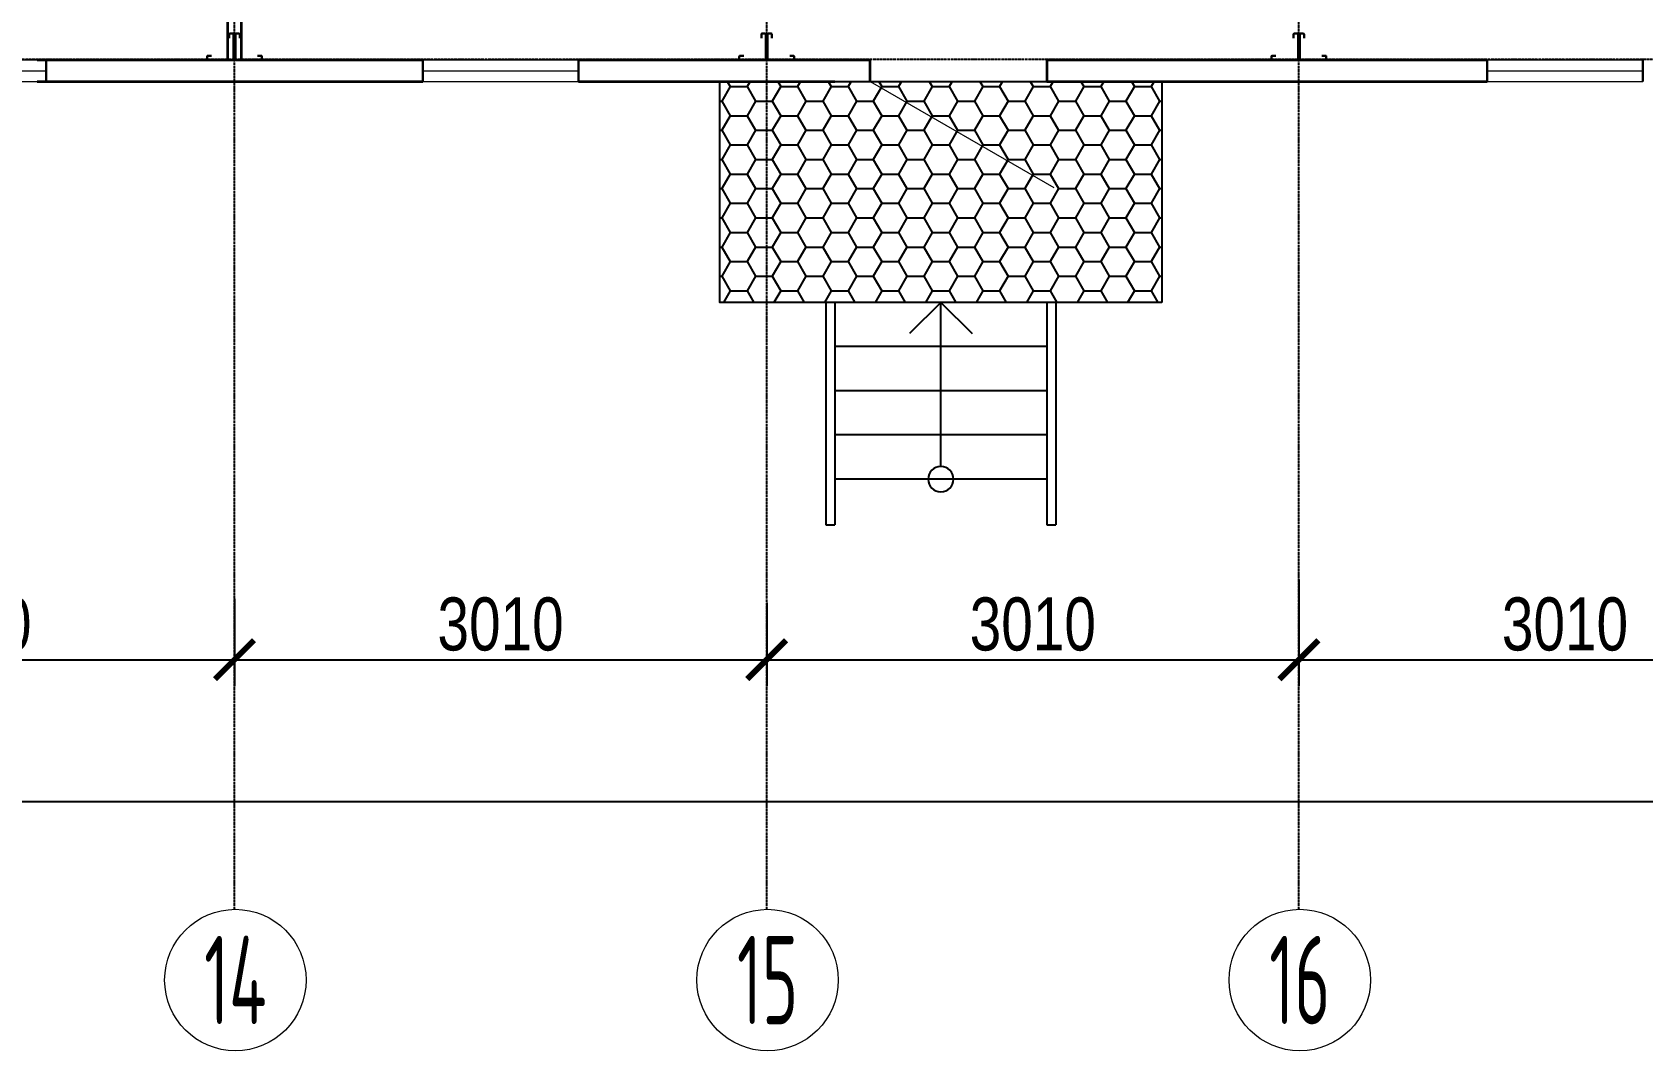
# Model space of a CAD drawing. Header units: millimetres. Extents: x 2162 to 93478, y -2737 to 52379.
# Drawn here: x 44038 to 53147, y -2737 to 3023 of the extents above; entities that cross this region are included whole.
import ezdxf
from ezdxf.enums import TextEntityAlignment as Align

# ---------------------------------------------------------------- set-up
doc = ezdxf.new("R2010")
doc.units = ezdxf.units.MM
doc.linetypes.add('Штрихпунктир 15 х 2 х 2 мм', pattern=[19, 15, -2, 0, -2])
doc.linetypes.add('Штрихпунктирная', pattern=[30, 25, -2.25, 0.5, -2.25])
doc.layers.add('Axes', color=40, linetype='Штрихпунктирная')
doc.layers.add('Dimension', color=4, linetype='Continuous')
for name, color, linetype, lineweight in [('Columns', 5, 'Continuous', 30), ('Door', 7, 'Continuous', 18), ('Text', 219, 'Continuous', 20), ('Wall', 5, 'Continuous', 9), ('Windows', 4, 'Continuous', 30)]:
    doc.layers.add(name, color=color, linetype=linetype, lineweight=lineweight)
doc.styles.add('KOTE', font='romrust.shx', dxfattribs={"width": 0.8})
doc.styles.add('стиль1', font='cs_gost2304.shx', dxfattribs={"width": 0.8})
doc.dimstyles.new('ayala 100', dxfattribs={"dimscale": 50, "dimtxt": 6, "dimasz": 4.4, "dimexe": 3, "dimexo": 5, "dimgap": 1, "dimtad": 1, "dimtoh": 1, "dimdec": 0, "dimzin": 9, "dimdsep": 46, "dimtxsty": 'KOTE', "dimblk": 'ARCHTICK', "dimcen": 0, "dimdle": 3, "dimclrd": 4, "dimclre": 4, "dimclrt": 3, "dimadec": 0, "dimazin": 0, "dimtfac": 0.666667, "dimtdec": 0, "dimtix": 1, "dimtmove": 1, "dimatfit": 0, "dimfxl": 1, "dimtvp": 1, "dimtolj": 1, "dimarcsym": 0})

# ---------------------------------------------------------------- blocks, each defined once
blk = doc.blocks.new('d')
at = {"layer": 'Door'}
blk.add_line((-600, -75), (439.2, -675), dxfattribs=at)
blk = doc.blocks.new('kolumn')
at = {"color": 0, "ltscale": 100}
for p, q in [((4, 0), (146, 0)), ((0, -4), (0, -146)), ((146, -25), (125, -25)), ((150, -4), (150, -21)), ((4, -150), (21, -150)), ((25, -146), (25, -125))]:
    blk.add_line(p, q, dxfattribs=at)
for centre, start, end in [((4, -4), 90, 180), ((146, -4), 0, 90), ((146, -21), 270, 0), ((4, -146), 180, 270), ((21, -146), 270, 0)]:
    blk.add_arc(centre, 4, start, end, dxfattribs=at)
blk = doc.blocks.new('entrance')
h = blk.add_hatch()
h.set_pattern_fill('HONEY', color=0, scale=0.3, angle=270)
h.set_pattern_definition([(270, (297.8511, -94.09346), (0.8248892, -1.42875), [0.9525, -1.905]), (30, (297.8511, -94.09346), (0.8248892, 1.42875), [0.9525, -1.905]), (330, (297.8511, -94.09346), (1.6497784, -3e-09), [-1.905, 0.9525])])
h.paths.add_polyline_path([(12.5, 12.5), (12.5, -12.5), (0, -12.5), (0, 12.5)])
at = {"color": 0}
blk.add_lwpolyline([(12.5, -12.5), (12.5, 12.5), (0, 12.5), (0, -12.5)], close=True, dxfattribs=at)
blk.add_lwpolyline([(12.5, -12.5), (12.5, 12.5), (0, 12.5), (0, -12.5)], close=True, dxfattribs=at)
blk = doc.blocks.new('1300 stair')
at = {"color": 0, "ltscale": 100}
for p, q in [((0, 6.5), (12.574, 6.5)), ((0, 6), (12.574, 6)), ((0, -6), (0, 6)), ((2.5, -6), (2.5, 6)), ((5, -6), (5, 6)), ((7.5, -6), (7.5, 6)), ((10, -6), (10, 6)), ((0, 0), (1.768, 1.768)), ((0, 0), (1.768, 1.768)), ((9.281, 0), (0, 0)), ((0, 0), (1.768, -1.768)), ((0, 0), (1.768, -1.768)), ((0, -6), (12.574, -6)), ((0, -6.5), (12.574, -6.5))]:
    blk.add_line(p, q, dxfattribs=at)
at = {"color": 0}
for p, q in [((12.574, 6.5), (12.574, 6)), ((12.574, -6), (12.574, -6.5))]:
    blk.add_line(p, q, dxfattribs=at)
at = {"color": 0, "ltscale": 100}
blk.add_circle((10, 0), 0.719, dxfattribs=at)
blk = doc.blocks.new('*U21')
at = {"color": 0, "lineweight": 15}
for p, q in [((-1.2, 0), (-1.2, 8.8)), ((-0.6, 0), (-0.6, 8.8)), ((0, 8.8), (0, 0))]:
    blk.add_line(p, q, dxfattribs=at)
at = {"ltscale": 100}
for p, q in [((-1.2, 8.8), (0, 8.8)), ((0, 0), (-1.2, 0))]:
    blk.add_line(p, q, dxfattribs=at)
blk = doc.blocks.new('_ArchTick')
at = {"color": 0, "linetype": 'ByBlock', "const_width": 0.15}
blk.add_lwpolyline([(-0.5, -0.5), (0.5, 0.5)], dxfattribs=at)
blk = doc.blocks.new('*D69')
at = {"layer": 'Defpoints', "color": 0, "transparency": 16777216}
for p in [(42172.1, 186.1), (45182.1, 69.1), (45182.1, -525.6)]:
    blk.add_point(p, dxfattribs=at)
at = {"layer": 'Dimension', "color": 4, "lineweight": -2, "transparency": 16777216}
for p, q in [((42172.1, -63.9), (42172.1, -675.6)), ((45182.1, -180.9), (45182.1, -675.6)), ((42022.1, -525.6), (45332.1, -525.6))]:
    blk.add_line(p, q, dxfattribs=at)
at = {"layer": 'Dimension', "color": 4, "lineweight": -2, "transparency": 16777216, "xscale": 220, "yscale": 220, "zscale": 220, "rotation": 180}
blk.add_blockref('_ArchTick', (42172.1, -525.6), dxfattribs=at)
at = {"layer": 'Dimension', "color": 4, "lineweight": -2, "transparency": 16777216, "xscale": 220, "yscale": 220, "zscale": 220}
blk.add_blockref('_ArchTick', (45182.1, -525.6), dxfattribs=at)
at = {"layer": 'Dimension', "color": 3, "transparency": 16777216, "insert": (43677.1, -325.6), "char_height": 300, "attachment_point": 5, "style": 'KOTE'}
blk.add_mtext('\\A1;3010', dxfattribs=at)
blk = doc.blocks.new('*D70')
at = {"layer": 'Defpoints', "color": 0, "transparency": 16777216}
for p in [(45182.1, 69.1), (48192.1, 47.8), (48192.1, -525.6)]:
    blk.add_point(p, dxfattribs=at)
at = {"layer": 'Dimension', "color": 4, "lineweight": -2, "transparency": 16777216}
for p, q in [((45182.1, -180.9), (45182.1, -675.6)), ((48192.1, -202.2), (48192.1, -675.6)), ((45032.1, -525.6), (48342.1, -525.6))]:
    blk.add_line(p, q, dxfattribs=at)
at = {"layer": 'Dimension', "color": 4, "lineweight": -2, "transparency": 16777216, "xscale": 220, "yscale": 220, "zscale": 220, "rotation": 180}
blk.add_blockref('_ArchTick', (45182.1, -525.6), dxfattribs=at)
at = {"layer": 'Dimension', "color": 4, "lineweight": -2, "transparency": 16777216, "xscale": 220, "yscale": 220, "zscale": 220}
blk.add_blockref('_ArchTick', (48192.1, -525.6), dxfattribs=at)
at = {"layer": 'Dimension', "color": 3, "transparency": 16777216, "insert": (46687.1, -325.6), "char_height": 300, "attachment_point": 5, "style": 'KOTE'}
blk.add_mtext('\\A1;3010', dxfattribs=at)
blk = doc.blocks.new('*D71')
at = {"layer": 'Defpoints', "color": 0, "transparency": 16777216}
for p in [(51202.1, 177.9), (48192.1, 47.8), (51202.1, -525.6)]:
    blk.add_point(p, dxfattribs=at)
at = {"layer": 'Dimension', "color": 4, "lineweight": -2, "transparency": 16777216}
for p, q in [((51202.1, -72.1), (51202.1, -675.6)), ((48192.1, -202.2), (48192.1, -675.6)), ((48042.1, -525.6), (51352.1, -525.6))]:
    blk.add_line(p, q, dxfattribs=at)
at = {"layer": 'Dimension', "color": 4, "lineweight": -2, "transparency": 16777216, "xscale": 220, "yscale": 220, "zscale": 220, "rotation": 180}
blk.add_blockref('_ArchTick', (48192.1, -525.6), dxfattribs=at)
at = {"layer": 'Dimension', "color": 4, "lineweight": -2, "transparency": 16777216, "xscale": 220, "yscale": 220, "zscale": 220}
blk.add_blockref('_ArchTick', (51202.1, -525.6), dxfattribs=at)
at = {"layer": 'Dimension', "color": 3, "transparency": 16777216, "insert": (49697.1, -325.6), "char_height": 300, "attachment_point": 5, "style": 'KOTE'}
blk.add_mtext('\\A1;3010', dxfattribs=at)
blk = doc.blocks.new('*D72')
at = {"layer": 'Defpoints', "color": 0, "transparency": 16777216}
for p in [(51202.1, 177.9), (54212.1, 112.9), (54212.1, -525.6)]:
    blk.add_point(p, dxfattribs=at)
at = {"layer": 'Dimension', "color": 4, "lineweight": -2, "transparency": 16777216}
for p, q in [((51202.1, -72.1), (51202.1, -675.6)), ((54212.1, -137.1), (54212.1, -675.6)), ((51052.1, -525.6), (54362.1, -525.6))]:
    blk.add_line(p, q, dxfattribs=at)
at = {"layer": 'Dimension', "color": 4, "lineweight": -2, "transparency": 16777216, "xscale": 220, "yscale": 220, "zscale": 220, "rotation": 180}
blk.add_blockref('_ArchTick', (51202.1, -525.6), dxfattribs=at)
at = {"layer": 'Dimension', "color": 4, "lineweight": -2, "transparency": 16777216, "xscale": 220, "yscale": 220, "zscale": 220}
blk.add_blockref('_ArchTick', (54212.1, -525.6), dxfattribs=at)
at = {"layer": 'Dimension', "color": 3, "transparency": 16777216, "insert": (52707.1, -325.6), "char_height": 300, "attachment_point": 5, "style": 'KOTE'}
blk.add_mtext('\\A1;3010', dxfattribs=at)
blk = doc.blocks.new('*D79')
at = {"layer": 'Defpoints', "color": 0, "transparency": 16777216}
for p in [(60342, 186.1), (6057.1, -11.1), (60342, -1328.1)]:
    blk.add_point(p, dxfattribs=at)
at = {"layer": 'Dimension', "color": 4, "lineweight": -2, "transparency": 16777216}
for p, q in [((60342, -63.9), (60342, -1478.1)), ((6057.1, -261.1), (6057.1, -1478.1)), ((5907.1, -1328.1), (60492, -1328.1))]:
    blk.add_line(p, q, dxfattribs=at)
at = {"layer": 'Dimension', "color": 4, "lineweight": -2, "transparency": 16777216, "xscale": 220, "yscale": 220, "zscale": 220, "rotation": 180}
blk.add_blockref('_ArchTick', (6057.1, -1328.1), dxfattribs=at)
at = {"layer": 'Dimension', "color": 4, "lineweight": -2, "transparency": 16777216, "xscale": 220, "yscale": 220, "zscale": 220}
blk.add_blockref('_ArchTick', (60342, -1328.1), dxfattribs=at)
at = {"layer": 'Dimension', "color": 3, "transparency": 16777216, "insert": (33199.6, -1128.1), "char_height": 300, "attachment_point": 5, "style": 'KOTE'}
blk.add_mtext('\\A1;54285', dxfattribs=at)

msp = doc.modelspace()

# ---------------------------------------------------------------- linework, layer by layer
at = {"layer": 'Axes', "linetype": 'Штрихпунктир 15 х 2 х 2 мм'}
for p, q in [((45182.1, -1937.4), (45182.1, 21035.1)), ((48192.1, -1937.4), (48192.1, 21035.1)), ((51202.1, -1937.4), (51202.1, 21035.1)), ((3469.3, 2870.1), (57367.1, 2870.1))]:
    msp.add_line(p, q, dxfattribs=at)
at = {"layer": 'Text'}
for centre in [(45187.1, -2337.4), (48197.1, -2337.4), (51207.1, -2337.4)]:
    msp.add_circle(centre, 400, dxfattribs=at)
at = {"layer": 'Wall', "lineweight": 35}
for p, q in [((45222.1, 2865.1), (45222.1, 10890.1)), ((45142.1, 10810.1), (45142.1, 2865.1)), ((45142.1, 2865.1), (44066.7, 2865.1)), ((46247.1, 2865.1), (45222.1, 2865.1)), ((48777.1, 2865.1), (47127.1, 2865.1)), ((48777.1, 2745.1), (48777.1, 2865.1)), ((52267.1, 2865.1), (49777.1, 2865.1)), ((49777.1, 2865.1), (49777.1, 2745.1)), ((44066.7, 2745.1), (46247.1, 2745.1)), ((47127.1, 2745.1), (48577.1, 2745.1)), ((49777.1, 2745.1), (52267.1, 2745.1))]:
    msp.add_line(p, q, dxfattribs=at)

# ---------------------------------------------------------------- block references
at = {"xscale": -100, "yscale": 100, "zscale": 100, "rotation": 90}
for name, p in [('entrance', (49177.1, 2745.1)), ('1300 stair', (49177.1, 1495.1))]:
    msp.add_blockref(name, p, dxfattribs=at)
at = {"layer": 'Columns', "rotation": 180}
for p in [(45177.1, 2865.1), (48187.1, 2865.1), (51197.1, 2865.1)]:
    msp.add_blockref('kolumn', p, dxfattribs=at)
at = {"layer": 'Columns', "xscale": -1, "rotation": 180}
for p in [(45187.1, 2865.1), (48197.1, 2865.1), (51207.1, 2865.1)]:
    msp.add_blockref('kolumn', p, dxfattribs=at)
at = {"layer": 'Door'}
msp.add_blockref('d', (49377.1, 2820.1), dxfattribs=at)
at = {"layer": 'Windows', "xscale": -100, "yscale": 100, "zscale": 100, "rotation": 270}
for p in [(43237.1, 2865.1), (46247.1, 2865.1), (52267.1, 2865.1)]:
    msp.add_blockref('*U21', p, dxfattribs=at)

# ---------------------------------------------------------------- texts
at = {"layer": 'Text', "style": 'стиль1', "width": 0.7}
for s, p in [('14', (45187.1, -2337.4)), ('15', (48197.1, -2337.4)), ('16', (51207.1, -2337.4))]:
    msp.add_text(s, height=500, dxfattribs=at).set_placement(p, align=Align.MIDDLE_CENTER)

# ---------------------------------------------------------------- dimensions: what is measured, and where the dimension line sits
at = {"layer": 'Dimension'}
for base, p1, p2, picture, middle in [((60342, -1328.1), (6057.1, -11.1), (60342, 186.1), '*D79', (33199.6, -1128.1)), ((45182.1, -525.6), (42172.1, 186.1), (45182.1, 69.1), '*D69', (43677.1, -325.6)), ((51202.1, -525.6), (48192.1, 47.8), (51202.1, 177.9), '*D71', (49697.1, -325.6)), ((54212.1, -525.6), (51202.1, 177.9), (54212.1, 112.9), '*D72', (52707.1, -325.6)), ((48192.1, -525.6), (45182.1, 69.1), (48192.1, 47.8), '*D70', (46687.1, -325.6))]:
    dim = msp.add_linear_dim(base=base, p1=p1, p2=p2, dimstyle='ayala 100', dxfattribs=at)
    dim.commit()
    dim.dimension.update_dxf_attribs({"geometry": picture, "text_midpoint": middle})

doc.saveas('drawing.dxf')
